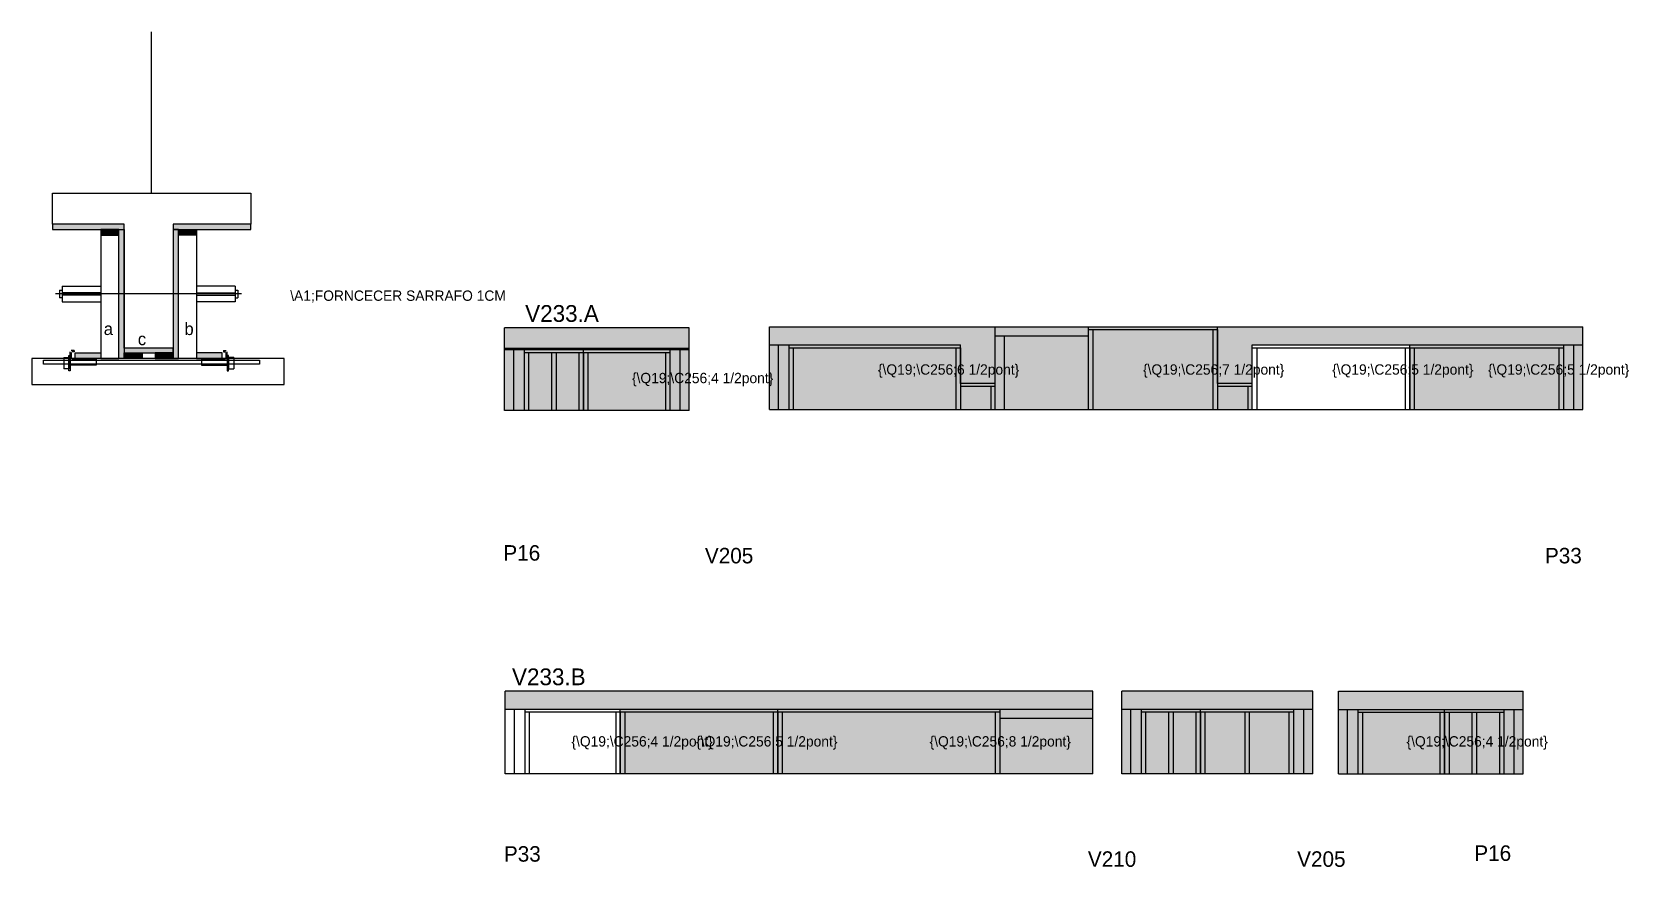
# Model space of a CAD drawing. Header units: metres. Extents: x 6019 to 7256, y 4031 to 4678.
import ezdxf

# ---------------------------------------------------------------- set-up
doc = ezdxf.new("R2010")
doc.units = ezdxf.units.M
for name, color, linetype in [('5', 7, 'Continuous'), ('barrote', 7, 'Continuous'), ('CONCRETO', 7, 'Continuous'), ('COTA', 7, 'Continuous'), ('detalhes', 7, 'Continuous'), ('Hachura', 7, 'Continuous'), ('Madeira', 7, 'Continuous'), ('Painéis', 7, 'Continuous'), ('presilha', 7, 'Continuous'), ('REAPROVEITAMENTO', 7, 'Continuous'), ('SARR_2.2x7', 7, 'Continuous'), ('SARR_3.5x7', 7, 'Continuous'), ('SCO-___-LAJ', 7, 'Continuous'), ('TENSOR', 7, 'Continuous'), ('texto', 7, 'Continuous'), ('Texto Seção', 7, 'Continuous')]:
    doc.layers.add(name, color=color, linetype=linetype)

msp = doc.modelspace()

# ---------------------------------------------------------------- hatches: boundary and pattern name
at = {"layer": 'COTA'}
h = msp.add_hatch(color=7, dxfattribs=at)
h.dxf.hatch_style = 1
h.paths.add_polyline_path([(6528.4, 4432.6), (6528.4, 4448.6), (6528.4, 4448.6), (6385.4, 4448.6), (6385.4, 4448.6), (6385.4, 4432.6), (6385.4, 4432.6), (6528.4, 4432.6)])
h = msp.add_hatch(color=7, dxfattribs=at)
h.dxf.hatch_style = 1
h.paths.add_polyline_path([(6765.4, 4405.5), (6765.4, 4449.5), (6765.4, 4449.5), (6590.4, 4449.5), (6590.4, 4449.5), (6590.4, 4435.5), (6590.4, 4435.5), (6738.4, 4435.5), (6738.4, 4435.5), (6738.4, 4405.5), (6738.4, 4405.5), (6765.4, 4405.5)])
h.paths.add_polyline_path([(6937.4, 4449.5), (6937.4, 4405.5), (6937.4, 4405.5), (6964.4, 4405.5), (6964.4, 4405.5), (6964.4, 4435.5), (6964.4, 4435.5), (7220.4, 4435.5), (7220.4, 4435.5), (7220.4, 4449.5), (7220.4, 4449.5), (6937.4, 4449.5)])
h = msp.add_hatch(color=7, dxfattribs=at)
h.dxf.hatch_style = 1
h.paths.add_polyline_path([(6840.9, 4167.1), (6840.9, 4153.1), (6840.9, 4153.1), (6385.9, 4153.1), (6385.9, 4153.1), (6385.9, 4167.1), (6385.9, 4167.1), (6840.9, 4167.1)])
h = msp.add_hatch(color=7, dxfattribs=at)
h.dxf.hatch_style = 1
h.paths.add_polyline_path([(7011.3, 4153.1), (7011.3, 4167.1), (7011.3, 4167.1), (6863.3, 4167.1), (6863.3, 4167.1), (6863.3, 4153.1), (6863.3, 4153.1), (7011.3, 4153.1)])
h = msp.add_hatch(color=7, dxfattribs=at)
h.dxf.hatch_style = 1
h.paths.add_polyline_path([(7174.3, 4153.1), (7174.3, 4167.1), (7174.3, 4167.1), (7031.3, 4167.1), (7031.3, 4167.1), (7031.3, 4153.1), (7031.3, 4153.1), (7174.3, 4153.1)])
at = {"layer": 'Hachura'}
h = msp.add_hatch(color=7, dxfattribs=at)
h.dxf.hatch_style = 1
h.paths.add_polyline_path([(6090.7, 4524.9), (6090.7, 4528.9), (6090.7, 4528.9), (6035.1, 4528.9), (6035.1, 4528.9), (6035.1, 4524.9), (6035.1, 4524.9), (6090.7, 4524.9)])
h = msp.add_hatch(color=7, dxfattribs=at)
h.dxf.hatch_style = 1
h.paths.add_polyline_path([(6188.7, 4524.9), (6188.7, 4528.9), (6188.7, 4528.9), (6128.7, 4528.9), (6128.7, 4528.9), (6128.7, 4524.9), (6128.7, 4524.9), (6188.7, 4524.9)])
h = msp.add_hatch(color=7, dxfattribs=at)
h.dxf.hatch_style = 1
h.paths.add_polyline_path([(6086.7, 4520.5), (6086.7, 4524.9), (6086.7, 4524.9), (6072.7, 4524.9), (6072.7, 4524.9), (6072.7, 4520.5), (6072.7, 4520.5), (6086.7, 4520.5)])
h = msp.add_hatch(color=7, dxfattribs=at)
h.dxf.hatch_style = 1
h.paths.add_polyline_path([(6086.7, 4524.9), (6090.7, 4524.9), (6090.7, 4524.9), (6090.7, 4424.9), (6090.7, 4424.9), (6086.7, 4424.9), (6086.7, 4424.9), (6086.7, 4524.9)])
h = msp.add_hatch(color=7, dxfattribs=at)
h.dxf.hatch_style = 1
h.paths.add_polyline_path([(6132.7, 4524.9), (6128.7, 4524.9), (6128.7, 4524.9), (6128.7, 4424.9), (6128.7, 4424.9), (6132.7, 4424.9), (6132.7, 4424.9), (6132.7, 4524.9)])
h = msp.add_hatch(color=7, dxfattribs=at)
h.dxf.hatch_style = 1
h.paths.add_polyline_path([(6132.7, 4520.5), (6132.7, 4524.9), (6132.7, 4524.9), (6146.7, 4524.9), (6146.7, 4524.9), (6146.7, 4520.5), (6146.7, 4520.5), (6132.7, 4520.5)])
h = msp.add_hatch(color=7, dxfattribs=at)
h.dxf.hatch_style = 1
h.paths.add_polyline_path([(6052.7, 4424.9), (6052.7, 4429.3), (6052.7, 4429.3), (6072.7, 4429.3), (6072.7, 4429.3), (6072.7, 4424.9), (6072.7, 4424.9), (6052.7, 4424.9)])
h = msp.add_hatch(color=7, dxfattribs=at)
h.dxf.hatch_style = 1
h.paths.add_polyline_path([(6128.7, 4429.3), (6128.7, 4432.9), (6128.7, 4432.9), (6090.7, 4432.9), (6090.7, 4432.9), (6090.7, 4429.3), (6090.7, 4429.3), (6128.7, 4429.3)])
h = msp.add_hatch(color=7, dxfattribs=at)
h.dxf.hatch_style = 1
h.paths.add_polyline_path([(6090.7, 4424.9), (6090.7, 4429.3), (6090.7, 4429.3), (6104.7, 4429.3), (6104.7, 4429.3), (6104.7, 4424.9), (6104.7, 4424.9), (6090.7, 4424.9)])
h = msp.add_hatch(color=7, dxfattribs=at)
h.dxf.hatch_style = 1
h.paths.add_polyline_path([(6128.7, 4424.9), (6128.7, 4429.3), (6128.7, 4429.3), (6114.7, 4429.3), (6114.7, 4429.3), (6114.7, 4424.9), (6114.7, 4424.9), (6128.7, 4424.9)])
h = msp.add_hatch(color=7, dxfattribs=at)
h.dxf.hatch_style = 1
h.paths.add_polyline_path([(6166.7, 4424.9), (6166.7, 4429.3), (6166.7, 4429.3), (6146.7, 4429.3), (6146.7, 4429.3), (6146.7, 4424.9), (6146.7, 4424.9), (6166.7, 4424.9)])
at = {"layer": 'REAPROVEITAMENTO'}
h = msp.add_hatch(color=7, dxfattribs=at)
h.dxf.hatch_style = 1
h.paths.add_polyline_path([(6937.4, 4405.5), (6937.4, 4449.5), (6937.4, 4449.5), (6765.4, 4449.5), (6765.4, 4449.5), (6765.4, 4385.5), (6765.4, 4385.5), (6964.4, 4385.5), (6964.4, 4385.5), (6964.4, 4405.5), (6964.4, 4405.5), (6937.4, 4405.5)])
h = msp.add_hatch(color=7, dxfattribs=at)
h.dxf.hatch_style = 1
h.paths.add_polyline_path([(6385.4, 4384.6), (6446.4, 4384.6), (6446.4, 4384.6), (6446.4, 4431.6), (6446.4, 4431.6), (6385.4, 4431.6), (6385.4, 4431.6), (6385.4, 4384.6)])
h = msp.add_hatch(color=7, dxfattribs=at)
h.dxf.hatch_style = 1
h.paths.add_polyline_path([(6528.4, 4431.6), (6446.4, 4431.6), (6446.4, 4431.6), (6446.4, 4384.6), (6446.4, 4384.6), (6528.4, 4384.6), (6528.4, 4384.6), (6528.4, 4431.6)])
h = msp.add_hatch(color=7, dxfattribs=at)
h.dxf.hatch_style = 1
h.paths.add_polyline_path([(6738.4, 4405.5), (6738.4, 4435.5), (6738.4, 4435.5), (6590.4, 4435.5), (6590.4, 4435.5), (6590.4, 4385.5), (6590.4, 4385.5), (6765.4, 4385.5), (6765.4, 4385.5), (6765.4, 4405.5), (6765.4, 4405.5), (6738.4, 4405.5), (6738.4, 4405.5)])
h = msp.add_hatch(color=7, dxfattribs=at)
h.dxf.hatch_style = 1
h.paths.add_polyline_path([(7220.4, 4435.5), (7086.4, 4435.5), (7086.4, 4435.5), (7086.4, 4385.5), (7086.4, 4385.5), (7220.4, 4385.5), (7220.4, 4385.5), (7220.4, 4435.5)])
h = msp.add_hatch(color=7, dxfattribs=at)
h.dxf.hatch_style = 1
h.paths.add_polyline_path([(6596.9, 4153.1), (6474.9, 4153.1), (6474.9, 4153.1), (6474.9, 4103.1), (6474.9, 4103.1), (6596.9, 4103.1), (6596.9, 4103.1), (6596.9, 4153.1), (6596.9, 4153.1)])
h = msp.add_hatch(color=7, dxfattribs=at)
h.dxf.hatch_style = 1
h.paths.add_polyline_path([(6596.9, 4103.1), (6840.9, 4103.1), (6840.9, 4103.1), (6840.9, 4153.1), (6840.9, 4153.1), (6596.9, 4153.1), (6596.9, 4153.1), (6596.9, 4103.1)])
h = msp.add_hatch(color=7, dxfattribs=at)
h.dxf.hatch_style = 1
h.paths.add_polyline_path([(6863.3, 4103.1), (7011.3, 4103.1), (7011.3, 4103.1), (7011.3, 4153.1), (7011.3, 4153.1), (6863.3, 4153.1), (6863.3, 4153.1), (6863.3, 4103.1)])
h = msp.add_hatch(color=7, dxfattribs=at)
h.dxf.hatch_style = 1
h.paths.add_polyline_path([(7031.3, 4103.1), (7174.3, 4103.1), (7174.3, 4103.1), (7174.3, 4153.1), (7174.3, 4153.1), (7031.3, 4153.1), (7031.3, 4153.1), (7031.3, 4103.1)])

# ---------------------------------------------------------------- linework, layer by layer
at = {"color": 7, "lineweight": 25}
for p, q in [((6040.7, 4477.9), (6040.7, 4471.9)), ((6040.7, 4477.9), (6042.7, 4477.9)), ((6042.7, 4480.9), (6042.7, 4468.9)), ((6042.7, 4480.9), (6072.7, 4480.9)), ((6176.7, 4480.9), (6146.7, 4480.9)), ((6176.7, 4480.9), (6176.7, 4468.9)), ((6176.7, 4477.9), (6178.7, 4477.9)), ((6178.7, 4477.9), (6178.7, 4471.9)), ((6042.7, 4471.9), (6040.7, 4471.9)), ((6072.7, 4475.9), (6042.7, 4475.9)), ((6072.7, 4473.9), (6042.7, 4473.9)), ((6042.7, 4468.9), (6072.7, 4468.9)), ((6146.7, 4475.9), (6176.7, 4475.9)), ((6146.7, 4473.9), (6176.7, 4473.9)), ((6176.7, 4468.9), (6146.7, 4468.9)), ((6176.7, 4471.9), (6178.7, 4471.9))]:
    msp.add_line(p, q, dxfattribs=at)
at = {"layer": 'barrote', "color": 7, "lineweight": 25}
msp.add_lwpolyline([(6019.3, 4404.9), (6214.5, 4404.9), (6214.5, 4424.9), (6019.3, 4424.9)], close=True, dxfattribs=at)
at = {"layer": 'CONCRETO', "color": 7, "lineweight": 25}
msp.add_lwpolyline([(6035.1, 4528.9), (6035.1, 4552.9), (6188.7, 4552.9), (6188.7, 4528.9), (6128.7, 4528.9), (6128.7, 4432.9), (6090.7, 4432.9), (6090.7, 4528.9)], close=True, dxfattribs=at)
at = {"layer": 'COTA', "color": 7, "lineweight": 25}
for p, q in [((6528.4, 4448.6), (6385.4, 4448.6)), ((6385.4, 4432.6), (6385.4, 4448.6)), ((6528.4, 4432.6), (6528.4, 4448.6)), ((6590.4, 4449.5), (6765.4, 4449.5)), ((6590.4, 4435.5), (6590.4, 4449.5)), ((6937.4, 4449.5), (7220.4, 4449.5)), ((7220.4, 4435.5), (7220.4, 4449.5)), ((6840.9, 4167.1), (6385.9, 4167.1)), ((6385.9, 4153.1), (6385.9, 4167.1)), ((6840.9, 4153.1), (6840.9, 4167.1)), ((7011.3, 4167.1), (6863.3, 4167.1)), ((6863.3, 4153.1), (6863.3, 4167.1)), ((7011.3, 4153.1), (7011.3, 4167.1)), ((7031.3, 4167.1), (7174.3, 4167.1)), ((7031.3, 4153.1), (7031.3, 4167.1)), ((7174.3, 4153.1), (7174.3, 4167.1))]:
    msp.add_line(p, q, dxfattribs=at)
at = {"layer": 'Defpoints', "color": 7, "lineweight": 25}
msp.add_line((6111.9, 4552.9), (6111.9, 4677.9), dxfattribs=at)
at = {"layer": 'Madeira', "color": 7, "lineweight": 25}
for points in [[(6086.7, 4520.5), (6086.7, 4524.9), (6072.7, 4524.9), (6072.7, 4520.5)], [(6086.7, 4524.9), (6072.7, 4524.9), (6072.7, 4424.9), (6086.7, 4424.9)], [(6132.7, 4520.5), (6132.7, 4524.9), (6146.7, 4524.9), (6146.7, 4520.5)], [(6132.7, 4524.9), (6146.7, 4524.9), (6146.7, 4424.9), (6132.7, 4424.9)], [(6052.7, 4424.9), (6052.7, 4429.3), (6072.7, 4429.3), (6072.7, 4424.9)], [(6090.7, 4424.9), (6090.7, 4429.3), (6104.7, 4429.3), (6104.7, 4424.9)], [(6128.7, 4424.9), (6128.7, 4429.3), (6114.7, 4429.3), (6114.7, 4424.9)], [(6166.7, 4424.9), (6166.7, 4429.3), (6146.7, 4429.3), (6146.7, 4424.9)]]:
    msp.add_lwpolyline(points, close=True, dxfattribs=at)
at = {"layer": 'Painéis', "color": 7, "lineweight": 25}
for p, q in [((6765.4, 4449.5), (6937.4, 4449.5)), ((6765.4, 4385.5), (6765.4, 4449.5)), ((6937.4, 4405.5), (6937.4, 4449.5)), ((6528.4, 4431.6), (6385.4, 4431.6)), ((6385.4, 4384.6), (6385.4, 4431.6)), ((6446.4, 4384.6), (6446.4, 4431.6)), ((6528.4, 4384.6), (6528.4, 4431.6)), ((6590.4, 4435.5), (6738.4, 4435.5)), ((6590.4, 4385.5), (6590.4, 4435.5)), ((6738.4, 4405.5), (6738.4, 4435.5)), ((6964.4, 4435.5), (7220.4, 4435.5)), ((6964.4, 4385.5), (6964.4, 4435.5)), ((7086.4, 4385.5), (7086.4, 4435.5)), ((7220.4, 4385.5), (7220.4, 4435.5)), ((6765.4, 4405.5), (6738.4, 4405.5)), ((6964.4, 4405.5), (6937.4, 4405.5)), ((6528.4, 4384.6), (6385.4, 4384.6)), ((6590.4, 4385.5), (7220.4, 4385.5)), ((6840.9, 4153.1), (6385.9, 4153.1)), ((6385.9, 4103.1), (6385.9, 4153.1)), ((6474.9, 4103.1), (6474.9, 4153.1)), ((6596.9, 4103.1), (6596.9, 4153.1)), ((6840.9, 4103.1), (6840.9, 4153.1)), ((7011.3, 4153.1), (6863.3, 4153.1)), ((6863.3, 4103.1), (6863.3, 4153.1)), ((6924.3, 4103.1), (6924.3, 4153.1)), ((7011.3, 4103.1), (7011.3, 4153.1)), ((7031.3, 4153.1), (7174.3, 4153.1)), ((7031.3, 4103.1), (7031.3, 4153.1)), ((7113.3, 4103.1), (7113.3, 4153.1)), ((7174.3, 4103.1), (7174.3, 4153.1)), ((6840.9, 4103.1), (6385.9, 4103.1)), ((7011.3, 4103.1), (6863.3, 4103.1)), ((7031.3, 4103.1), (7174.3, 4103.1))]:
    msp.add_line(p, q, dxfattribs=at)
for points in [[(6090.7, 4524.9), (6090.7, 4528.9), (6035.1, 4528.9), (6035.1, 4524.9)], [(6188.7, 4524.9), (6188.7, 4528.9), (6128.7, 4528.9), (6128.7, 4524.9)], [(6086.7, 4524.9), (6090.7, 4524.9), (6090.7, 4424.9), (6086.7, 4424.9)], [(6132.7, 4524.9), (6128.7, 4524.9), (6128.7, 4424.9), (6132.7, 4424.9)], [(6128.7, 4429.3), (6128.7, 4432.9), (6090.7, 4432.9), (6090.7, 4429.3)]]:
    msp.add_lwpolyline(points, close=True, dxfattribs=at)
at = {"layer": 'presilha', "color": 7, "lineweight": 25}
for p, q in [((6048.9, 4424), (6048.9, 4430.2)), ((6051.9, 4431), (6049.6, 4431)), ((6049.9, 4424.7), (6049.9, 4429.6)), ((6051.9, 4430), (6050.2, 4430)), ((6051.9, 4431), (6051.9, 4430)), ((6167.6, 4431), (6167.6, 4430)), ((6167.6, 4431), (6169.8, 4431)), ((6167.6, 4430), (6169.2, 4430)), ((6169.6, 4424.7), (6169.6, 4429.6)), ((6170.6, 4424), (6170.6, 4430.2)), ((6043.9, 4425.6), (6047.9, 4425.6)), ((6043.9, 4425.6), (6043.9, 4417)), ((6047.9, 4417), (6043.9, 4417)), ((6047.9, 4427.3), (6048.9, 4427.3)), ((6047.9, 4415.3), (6047.9, 4427.3)), ((6047.9, 4425.6), (6047.9, 4417)), ((6048.9, 4427.3), (6048.9, 4415.3)), ((6068.9, 4419.7), (6048.9, 4419.7)), ((6068.9, 4424.3), (6050.2, 4424.3)), ((6068.9, 4424.3), (6068.9, 4419.7)), ((6150.6, 4424.3), (6150.6, 4419.7)), ((6150.6, 4424.3), (6169.2, 4424.3)), ((6150.6, 4419.7), (6170.6, 4419.7)), ((6171.6, 4427.3), (6170.6, 4427.3)), ((6170.6, 4427.3), (6170.6, 4415.3)), ((6171.6, 4415.3), (6171.6, 4427.3)), ((6175.6, 4425.6), (6171.6, 4425.6)), ((6171.6, 4425.6), (6171.6, 4417)), ((6171.6, 4417), (6175.6, 4417)), ((6175.6, 4425.6), (6175.6, 4417)), ((6048.9, 4415.3), (6047.9, 4415.3)), ((6170.6, 4415.3), (6171.6, 4415.3))]:
    msp.add_line(p, q, dxfattribs=at)
at = {"layer": 'SARR_2.2x7', "color": 7, "lineweight": 25}
for p, q in [((6765.4, 4442.5), (6837.4, 4442.5)), ((6772.4, 4385.5), (6772.4, 4442.5)), ((6837.4, 4447.3), (6937.4, 4447.3)), ((6528.4, 4432.6), (6385.4, 4432.6)), ((6385.4, 4431.6), (6385.4, 4432.6)), ((6392.4, 4384.6), (6392.4, 4431.6)), ((6446.4, 4429.4), (6400.4, 4429.4)), ((6446.4, 4431.6), (6446.4, 4432.6)), ((6513.4, 4429.4), (6446.4, 4429.4)), ((6521.4, 4384.6), (6521.4, 4431.6)), ((6528.4, 4431.6), (6528.4, 4432.6)), ((6597.4, 4385.5), (6597.4, 4435.5)), ((6605.4, 4433.3), (6738.4, 4433.3)), ((6964.4, 4433.3), (7205.4, 4433.3)), ((7213.4, 4385.5), (7213.4, 4435.5)), ((6765.4, 4403.3), (6738.4, 4403.3)), ((6964.4, 4403.3), (6937.4, 4403.3)), ((6392.9, 4103.1), (6392.9, 4153.1)), ((6596.9, 4150.9), (6400.9, 4150.9)), ((6768.9, 4150.9), (6596.9, 4150.9)), ((6840.9, 4146.1), (6768.9, 4146.1)), ((6870.3, 4103.1), (6870.3, 4153.1)), ((6924.3, 4150.9), (6878.3, 4150.9)), ((6996.3, 4150.9), (6924.3, 4150.9)), ((7004.3, 4103.1), (7004.3, 4153.1)), ((7038.3, 4103.1), (7038.3, 4153.1)), ((7046.3, 4150.9), (7113.3, 4150.9)), ((7113.3, 4150.9), (7159.3, 4150.9)), ((7167.3, 4103.1), (7167.3, 4153.1))]:
    msp.add_line(p, q, dxfattribs=at)
at = {"layer": 'SARR_3.5x7', "color": 7, "lineweight": 25}
for p, q in [((6837.4, 4449.5), (6837.4, 4385.5)), ((6840.9, 4447.3), (6840.9, 4385.5)), ((6933.9, 4447.3), (6933.9, 4385.5)), ((6937.4, 4447.3), (6937.4, 4385.5)), ((6400.4, 4431.6), (6400.4, 4384.6)), ((6403.9, 4429.4), (6403.9, 4384.6)), ((6421.7, 4429.4), (6421.7, 4384.6)), ((6425.2, 4429.4), (6425.2, 4384.6)), ((6442.9, 4429.4), (6442.9, 4384.6)), ((6446.4, 4429.4), (6446.4, 4384.6)), ((6449.9, 4429.4), (6449.9, 4384.6)), ((6509.9, 4429.4), (6509.9, 4384.6)), ((6513.4, 4431.6), (6513.4, 4384.6)), ((6605.4, 4435.5), (6605.4, 4385.5)), ((6608.9, 4433.3), (6608.9, 4385.5)), ((6734.9, 4433.3), (6734.9, 4385.5)), ((6738.4, 4433.3), (6738.4, 4385.5)), ((6967.9, 4433.3), (6967.9, 4385.5)), ((7082.9, 4433.3), (7082.9, 4385.5)), ((7086.4, 4433.3), (7086.4, 4385.5)), ((7089.9, 4433.3), (7089.9, 4385.5)), ((7201.9, 4433.3), (7201.9, 4385.5)), ((7205.4, 4435.5), (7205.4, 4385.5)), ((6761.9, 4403.3), (6761.9, 4385.5)), ((6960.9, 4403.3), (6960.9, 4385.5)), ((6403.9, 4384.6), (6400.4, 4384.6)), ((6446.4, 4384.6), (6442.9, 4384.6)), ((6449.9, 4384.6), (6446.4, 4384.6)), ((6513.4, 4384.6), (6509.9, 4384.6)), ((6599.9, 4385.5), (6603.4, 4385.5)), ((6603.4, 4385.5), (6606.9, 4385.5)), ((6605.4, 4385.5), (6608.9, 4385.5)), ((7201.9, 4385.5), (7205.4, 4385.5)), ((6400.9, 4153.1), (6400.9, 4103.1)), ((6404.4, 4150.9), (6404.4, 4103.1)), ((6471.4, 4150.9), (6471.4, 4103.1)), ((6474.9, 4150.9), (6474.9, 4103.1)), ((6478.4, 4150.9), (6478.4, 4103.1)), ((6593.4, 4150.9), (6593.4, 4103.1)), ((6596.9, 4150.9), (6596.9, 4103.1)), ((6600.4, 4150.9), (6600.4, 4103.1)), ((6765.4, 4150.9), (6765.4, 4103.1)), ((6768.9, 4153.1), (6768.9, 4103.1)), ((6878.3, 4153.1), (6878.3, 4103.1)), ((6881.8, 4150.9), (6881.8, 4103.1)), ((6899.6, 4150.9), (6899.6, 4103.1)), ((6903.1, 4150.9), (6903.1, 4103.1)), ((6920.8, 4150.9), (6920.8, 4103.1)), ((6924.3, 4150.9), (6924.3, 4103.1)), ((6927.8, 4150.9), (6927.8, 4103.1)), ((6958.6, 4150.9), (6958.6, 4103.1)), ((6962.1, 4150.9), (6962.1, 4103.1)), ((6992.8, 4150.9), (6992.8, 4103.1)), ((6996.3, 4153.1), (6996.3, 4103.1)), ((7046.3, 4153.1), (7046.3, 4103.1)), ((7049.8, 4150.9), (7049.8, 4103.1)), ((7109.8, 4150.9), (7109.8, 4103.1)), ((7113.3, 4150.9), (7113.3, 4103.1)), ((7116.8, 4150.9), (7116.8, 4103.1)), ((7134.5, 4150.9), (7134.5, 4103.1)), ((7138, 4150.9), (7138, 4103.1)), ((7155.8, 4150.9), (7155.8, 4103.1)), ((7159.3, 4153.1), (7159.3, 4103.1)), ((6404.4, 4103.1), (6400.9, 4103.1)), ((6596.9, 4103.1), (6593.4, 4103.1)), ((6600.4, 4103.1), (6596.9, 4103.1)), ((6768.9, 4103.1), (6765.4, 4103.1)), ((6881.8, 4103.1), (6878.3, 4103.1)), ((6924.3, 4103.1), (6920.8, 4103.1)), ((6927.8, 4103.1), (6924.3, 4103.1)), ((6996.3, 4103.1), (6992.8, 4103.1)), ((7046.3, 4103.1), (7049.8, 4103.1)), ((7109.8, 4103.1), (7113.3, 4103.1)), ((7113.3, 4103.1), (7116.8, 4103.1)), ((7155.8, 4103.1), (7159.3, 4103.1))]:
    msp.add_line(p, q, dxfattribs=at)
at = {"layer": 'SCO-___-LAJ', "color": 7, "lineweight": 25}
msp.add_lwpolyline([(6028.3, 4423.6), (6195.6, 4423.6), (6195.6, 4420.4), (6028.3, 4420.4)], close=True, dxfattribs=at)
at = {"layer": 'TENSOR', "color": 7, "lineweight": 25}
msp.add_line((6181.7, 4474.9), (6037.4, 4474.9), dxfattribs=at)

# ---------------------------------------------------------------- texts
at = {"color": 7, "lineweight": 25}
msp.add_text('\\A1;FORNCECER SARRAFO 1CM', height=8, dxfattribs=at).set_placement((6219.3, 4469.6))
at = {"layer": '5', "color": 7, "lineweight": 25}
for s, p in [('P16', (6384.4, 4268.3)), ('V205', (6540.5, 4266.2)), ('P33', (7191.1, 4266.2)), ('P33', (6384.8, 4035.1)), ('P16', (7136.4, 4035.7)), ('V210', (6837.1, 4031.1)), ('V205', (6999.2, 4031.1))]:
    msp.add_text(s, height=12, dxfattribs=at).set_placement(p)
at = {"layer": 'detalhes', "color": 7, "lineweight": 25}
for s, p in [('b', (6137.4, 4443.1)), ('a', (6074.9, 4443.1)), ('c', (6101.3, 4435.2))]:
    msp.add_text(s, height=9.6, dxfattribs=at).set_placement(p)
at = {"layer": 'texto', "color": 7, "lineweight": 25}
for s, p in [('{\\Q19;\\C256;6 1/2pont}', (6674.5, 4412.4)), ('{\\Q19;\\C256;7 1/2pont}', (6879.8, 4412.4)), ('{\\Q19;\\C256;5 1/2pont}', (7026.3, 4412.4)), ('{\\Q19;\\C256;5 1/2pont}', (7147, 4412.4)), ('{\\Q19;\\C256;4 1/2pont}', (6484, 4405.8)), ('{\\Q19;\\C256;4 1/2pont}', (6437.1, 4124.3)), ('{\\Q19;\\C256;5 1/2pont}', (6533.7, 4124.3)), ('{\\Q19;\\C256;8 1/2pont}', (6714.5, 4124.3)), ('{\\Q19;\\C256;4 1/2pont}', (7083.9, 4124.3))]:
    msp.add_text(s, height=8, dxfattribs=at).set_placement(p)
at = {"layer": 'Texto Seção', "color": 7, "lineweight": 25}
for s, p in [('V233.A', (6401.3, 4453.3)), ('V233.B', (6391.1, 4171.8))]:
    msp.add_text(s, height=13, dxfattribs=at).set_placement(p)

doc.saveas('drawing.dxf')
